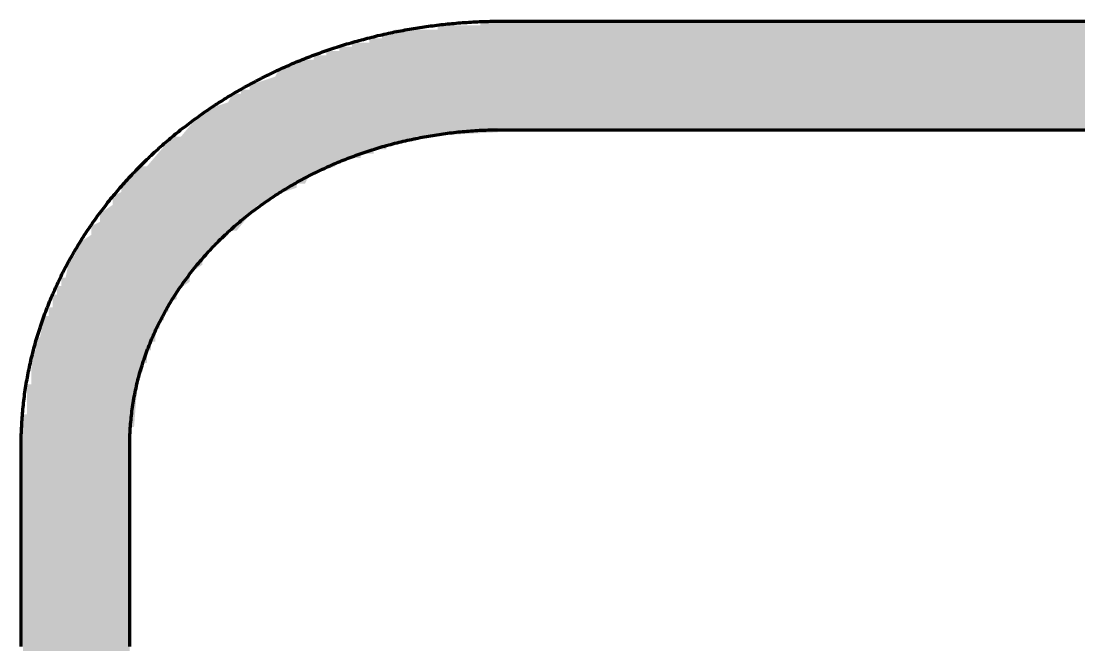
# Model space of a CAD drawing. Header units: millimetres. Extents: x 0 to 2382, y 0 to 420.
# Drawn here: x 2159.36 to 2184.09, y 330.4 to 345 of the extents above; entities that cross this region are included whole.
import ezdxf

# ---------------------------------------------------------------- set-up
doc = ezdxf.new("R2010")
doc.units = ezdxf.units.MM
doc.layers.add('01-VISIBLE', color=7, linetype='CONTINUOUS', lineweight=70)
doc.layers.add('13-GRAFICA', color=30, linetype='CONTINUOUS', lineweight=18)

msp = doc.modelspace()

# ---------------------------------------------------------------- hatches: boundary and pattern name
at = {"layer": '13-GRAFICA', "true_color": 0xb21820}
h = msp.add_hatch(color=7, dxfattribs=at)
h.dxf.hatch_style = 1
h.paths.add_polyline_path([(2159.4, 293.9), (2159.4, 335.8), (2159.5, 335.8), (2159.5, 336.5), (2159.6, 336.5), (2159.6, 337.3), (2159.7, 337.3), (2159.7, 337.6), (2159.8, 337.6), (2159.9, 338.1), (2160, 338.1), (2160, 338.3), (2160.1, 338.3), (2160.1, 338.6), (2160.2, 338.6), (2160.2, 338.8), (2160.3, 338.8), (2160.3, 339), (2160.4, 339), (2160.5, 339.5), (2160.6, 339.5), (2160.7, 339.8), (2161, 340), (2161, 340.2), (2161.2, 340.3), (2161.2, 340.5), (2161.5, 340.7), (2161.5, 340.9), (2161.7, 341), (2161.7, 341.2), (2161.8, 341.2), (2162.1, 341.6), (2162.3, 341.6), (2162.9, 342.3), (2163.1, 342.3), (2163.6, 342.9), (2164.2, 343.1), (2164.3, 343.3), (2164.5, 343.3), (2164.5, 343.4), (2164.7, 343.4), (2164.7, 343.5), (2165.3, 343.7), (2165.4, 343.9), (2165.6, 343.9), (2165.6, 344), (2165.8, 344), (2165.8, 344.1), (2166.2, 344.1), (2166.2, 344.2), (2166.5, 344.2), (2166.5, 344.3), (2166.8, 344.3), (2166.8, 344.4), (2167.1, 344.4), (2167.1, 344.5), (2167.5, 344.5), (2167.5, 344.6), (2167.8, 344.6), (2167.8, 344.7), (2168.1, 344.7), (2168.1, 344.8), (2169.1, 344.8), (2169.1, 344.9), (2170.1, 344.9), (2170.1, 345), (2185.9, 345), (2185.9, 344.9), (2187.9, 344.8), (2187.9, 344.7), (2188.2, 344.7), (2188.2, 344.6), (2188.5, 344.6), (2188.5, 344.5), (2188.9, 344.5), (2188.9, 344.4), (2189.2, 344.4), (2189.2, 344.3), (2189.5, 344.3), (2189.5, 344.2), (2189.8, 344.2), (2189.8, 344.1), (2190.2, 344.1), (2190.2, 344), (2190.6, 343.9), (2190.7, 343.7), (2190.9, 343.7), (2190.9, 343.6), (2191.1, 343.6), (2191.1, 343.5), (2191.7, 343.3), (2191.8, 343.1), (2192.4, 342.9), (2192.9, 342.3), (2193.1, 342.3), (2193.7, 341.6), (2193.9, 341.6), (2193.9, 341.5), (2194.3, 341.2), (2194.3, 341), (2194.5, 340.9), (2194.5, 340.7), (2194.8, 340.5), (2194.8, 340.3), (2195, 340.2), (2195, 340), (2195.1, 340), (2195.1, 339.9), (2195.3, 339.8), (2195.3, 339.6), (2195.5, 339.5), (2195.6, 339), (2195.7, 339), (2195.7, 338.8), (2195.8, 338.8), (2195.8, 338.6), (2195.9, 338.6), (2195.9, 338.3), (2196, 338.3), (2196.1, 337.8), (2196.2, 337.8), (2196.3, 337.3), (2196.4, 337.3), (2196.4, 336.5), (2196.5, 336.5), (2196.5, 335.8), (2196.6, 335.8), (2196.6, 293.9), (2196.4, 293.9), (2196.3, 293.7), (2196.1, 293.7), (2196, 293.5), (2195.8, 293.5), (2195.7, 293.3), (2195.5, 293.3), (2195.4, 293.1), (2195.2, 293.1), (2195.1, 292.9), (2194.9, 292.9), (2194.8, 292.7), (2194.6, 292.7), (2194.6, 292.6), (2194.4, 292.5), (2194.4, 286.5), (2194, 286.5), (2194, 293.1), (2194.1, 293.1), (2194.1, 335.5), (2194, 335.5), (2193.9, 336.8), (2193.8, 336.8), (2193.8, 337), (2193.7, 337), (2193.7, 337.3), (2193.6, 337.3), (2193.6, 337.5), (2193.5, 337.5), (2193.5, 337.8), (2193.4, 337.8), (2193.2, 338.4), (2193, 338.5), (2193, 338.7), (2192.9, 338.7), (2192.9, 338.8), (2192.7, 338.9), (2192.7, 339.1), (2192.4, 339.3), (2192.4, 339.5), (2192.3, 339.5), (2191.8, 340.1), (2191.6, 340.1), (2191.1, 340.7), (2190.9, 340.7), (2190.8, 340.9), (2190.6, 340.9), (2190.6, 341), (2190, 341.2), (2189.9, 341.4), (2189.7, 341.4), (2189.7, 341.5), (2189.5, 341.5), (2189.5, 341.6), (2189.3, 341.6), (2189.3, 341.7), (2189.1, 341.7), (2189.1, 341.8), (2188.7, 341.8), (2188.7, 341.9), (2188.4, 341.9), (2188.4, 342), (2188.1, 342), (2188.1, 342.1), (2187.7, 342.1), (2187.7, 342.2), (2187.4, 342.2), (2187.4, 342.3), (2185.5, 342.4), (2185.5, 342.5), (2170.5, 342.5), (2170.5, 342.4), (2168.6, 342.3), (2168.6, 342.2), (2167.9, 342.1), (2167.9, 342), (2167.6, 342), (2167.6, 341.9), (2167.3, 341.9), (2167.3, 341.8), (2166.9, 341.8), (2166.9, 341.7), (2166.7, 341.7), (2166.7, 341.6), (2166.1, 341.4), (2166, 341.2), (2165.8, 341.2), (2165.8, 341.1), (2165.2, 340.9), (2165.2, 340.8), (2164.9, 340.7), (2164.4, 340.1), (2164.2, 340.1), (2164.2, 340), (2163.6, 339.5), (2163.6, 339.3), (2163.3, 339.1), (2163.3, 338.9), (2163, 338.7), (2163, 338.5), (2162.8, 338.4), (2162.8, 338.2), (2162.7, 338.2), (2162.7, 338), (2162.6, 338), (2162.6, 337.8), (2162.5, 337.8), (2162.5, 337.5), (2162.4, 337.5), (2162.4, 337.3), (2162.3, 337.3), (2162.3, 337), (2162.2, 337), (2162.2, 336.8), (2162.1, 336.8), (2162, 335.5), (2161.9, 335.5), (2161.9, 293.1), (2162, 293.1), (2162, 286.5), (2161.6, 286.5), (2161.6, 292.5), (2161.5, 292.5), (2161.4, 292.7), (2161.2, 292.7), (2161.1, 292.9), (2160.9, 292.9), (2160.8, 293.1), (2160.6, 293.1), (2160.5, 293.3), (2160.3, 293.3), (2160.2, 293.5), (2160, 293.5), (2159.9, 293.7), (2159.7, 293.7), (2159.6, 293.9)])

# ---------------------------------------------------------------- linework, layer by layer
at = {"layer": '01-VISIBLE'}
for p, q in [((2170.63, 345), (2185.37, 345)), ((2170.63, 342.46), (2185.37, 342.46)), ((2159.36, 330.462), (2159.36, 335.07)), ((2161.9, 330.462), (2161.9, 335.07))]:
    msp.add_line(p, q, dxfattribs=at)
for points in [[(2159.36, 335.07), (2159.36, 335.12), (2159.361, 335.17), (2159.361, 335.22), (2159.362, 335.27), (2159.364, 335.32), (2159.365, 335.37), (2159.367, 335.42), (2159.369, 335.47), (2159.372, 335.52), (2159.374, 335.57), (2159.377, 335.62), (2159.381, 335.67), (2159.384, 335.72), (2159.388, 335.77), (2159.392, 335.82), (2159.397, 335.87), (2159.401, 335.919), (2159.406, 335.969), (2159.411, 336.019), (2159.417, 336.069), (2159.423, 336.118), (2159.429, 336.168), (2159.435, 336.218), (2159.442, 336.267), (2159.449, 336.317), (2159.456, 336.367), (2159.464, 336.416), (2159.472, 336.465), (2159.48, 336.515), (2159.488, 336.564), (2159.497, 336.614), (2159.506, 336.663), (2159.515, 336.712), (2159.524, 336.761), (2159.534, 336.81), (2159.544, 336.859), (2159.554, 336.908), (2159.565, 336.957), (2159.576, 337.006), (2159.587, 337.055), (2159.598, 337.104), (2159.61, 337.152), (2159.622, 337.201), (2159.634, 337.249), (2159.647, 337.298), (2159.66, 337.346), (2159.673, 337.395), (2159.686, 337.443), (2159.699, 337.491), (2159.713, 337.539), (2159.727, 337.587), (2159.742, 337.635), (2159.756, 337.683), (2159.771, 337.731), (2159.786, 337.779), (2159.802, 337.826), (2159.818, 337.874), (2159.834, 337.921), (2159.85, 337.968), (2159.866, 338.016), (2159.883, 338.063), (2159.9, 338.11), (2159.917, 338.157), (2159.935, 338.204), (2159.953, 338.251), (2159.971, 338.297), (2159.989, 338.344), (2160.007, 338.39), (2160.026, 338.437), (2160.045, 338.483), (2160.065, 338.529), (2160.084, 338.575), (2160.104, 338.621), (2160.124, 338.667), (2160.144, 338.713), (2160.165, 338.759), (2160.186, 338.804), (2160.207, 338.85), (2160.228, 338.895), (2160.249, 338.94), (2160.271, 338.985), (2160.293, 339.03), (2160.315, 339.075), (2160.338, 339.12), (2160.361, 339.164), (2160.384, 339.209), (2160.407, 339.253), (2160.43, 339.297), (2160.454, 339.342), (2160.478, 339.386), (2160.502, 339.429), (2160.526, 339.473), (2160.551, 339.517), (2160.576, 339.56), (2160.601, 339.604), (2160.626, 339.647), (2160.652, 339.69), (2160.677, 339.733), (2160.703, 339.776), (2160.729, 339.818), (2160.756, 339.861), (2160.782, 339.903), (2160.809, 339.945), (2160.836, 339.988), (2160.864, 340.029), (2160.891, 340.071), (2160.919, 340.113), (2160.947, 340.155), (2160.975, 340.196), (2161.003, 340.237), (2161.032, 340.278), (2161.061, 340.319), (2161.09, 340.36), (2161.119, 340.401), (2161.148, 340.441), (2161.178, 340.482), (2161.207, 340.522), (2161.237, 340.562), (2161.268, 340.602), (2161.298, 340.642), (2161.329, 340.681), (2161.36, 340.721), (2161.39, 340.76), (2161.422, 340.799), (2161.453, 340.838), (2161.485, 340.877), (2161.516, 340.916), (2161.548, 340.954), (2161.581, 340.993), (2161.613, 341.031), (2161.645, 341.069), (2161.678, 341.107), (2161.711, 341.144), (2161.744, 341.182), (2161.777, 341.219), (2161.811, 341.257), (2161.845, 341.294), (2161.878, 341.331), (2161.912, 341.367), (2161.947, 341.404), (2161.981, 341.44), (2162.015, 341.477), (2162.05, 341.513), (2162.085, 341.549), (2162.12, 341.584), (2162.155, 341.62), (2162.191, 341.655), (2162.226, 341.69), (2162.262, 341.726), (2162.298, 341.76), (2162.334, 341.795), (2162.37, 341.83), (2162.407, 341.864), (2162.443, 341.898), (2162.48, 341.932), (2162.517, 341.966), (2162.554, 342), (2162.591, 342.033), (2162.628, 342.067), (2162.666, 342.1), (2162.704, 342.133), (2162.741, 342.166), (2162.779, 342.198), (2162.818, 342.231), (2162.856, 342.263), (2162.894, 342.295), (2162.933, 342.327), (2162.972, 342.359), (2163.01, 342.39), (2163.049, 342.421), (2163.089, 342.453), (2163.128, 342.484), (2163.167, 342.514), (2163.207, 342.545), (2163.247, 342.576), (2163.286, 342.606), (2163.326, 342.636), (2163.367, 342.666), (2163.407, 342.696), (2163.447, 342.725), (2163.488, 342.755), (2163.528, 342.784), (2163.569, 342.813), (2163.61, 342.842), (2163.651, 342.87), (2163.692, 342.899), (2163.734, 342.927), (2163.775, 342.955), (2163.817, 342.983), (2163.858, 343.011), (2163.9, 343.038), (2163.942, 343.066), (2163.984, 343.093), (2164.026, 343.12), (2164.069, 343.146), (2164.111, 343.173), (2164.154, 343.199), (2164.196, 343.226), (2164.239, 343.252), (2164.282, 343.278), (2164.325, 343.303), (2164.368, 343.329), (2164.411, 343.354), (2164.454, 343.379), (2164.498, 343.404), (2164.541, 343.429), (2164.585, 343.453), (2164.629, 343.478), (2164.673, 343.502), (2164.717, 343.526), (2164.761, 343.549), (2164.805, 343.573), (2164.849, 343.596), (2164.893, 343.62), (2164.938, 343.643), (2164.982, 343.665), (2165.027, 343.688), (2165.072, 343.711), (2165.117, 343.733), (2165.162, 343.755), (2165.207, 343.777), (2165.252, 343.798), (2165.297, 343.82), (2165.342, 343.841), (2165.388, 343.862), (2165.433, 343.883), (2165.479, 343.904), (2165.524, 343.924), (2165.57, 343.945), (2165.616, 343.965), (2165.662, 343.985), (2165.708, 344.005), (2165.754, 344.024), (2165.8, 344.044), (2165.846, 344.063), (2165.893, 344.082), (2165.939, 344.101), (2165.985, 344.119), (2166.032, 344.138), (2166.079, 344.156), (2166.125, 344.174), (2166.172, 344.192), (2166.219, 344.209), (2166.266, 344.227), (2166.313, 344.244), (2166.36, 344.261), (2166.407, 344.278), (2166.454, 344.295), (2166.502, 344.311), (2166.549, 344.327), (2166.596, 344.343), (2166.644, 344.359), (2166.691, 344.375), (2166.739, 344.391), (2166.787, 344.406), (2166.834, 344.421), (2166.882, 344.436), (2166.93, 344.451), (2166.978, 344.465), (2167.026, 344.479), (2167.074, 344.494), (2167.122, 344.508), (2167.17, 344.521), (2167.218, 344.535), (2167.266, 344.548), (2167.315, 344.561), (2167.363, 344.574), (2167.411, 344.587), (2167.46, 344.6), (2167.508, 344.612), (2167.557, 344.624), (2167.606, 344.636), (2167.654, 344.648), (2167.703, 344.66), (2167.752, 344.671), (2167.8, 344.683), (2167.849, 344.694), (2167.898, 344.704), (2167.947, 344.715), (2167.996, 344.726), (2168.045, 344.736), (2168.094, 344.746), (2168.143, 344.756), (2168.192, 344.765), (2168.241, 344.775), (2168.291, 344.784), (2168.34, 344.793), (2168.389, 344.802), (2168.438, 344.811), (2168.488, 344.819), (2168.537, 344.828), (2168.586, 344.836), (2168.636, 344.844), (2168.685, 344.851), (2168.735, 344.859), (2168.784, 344.866), (2168.834, 344.873), (2168.883, 344.88), (2168.933, 344.887), (2168.983, 344.894), (2169.032, 344.9), (2169.082, 344.906), (2169.132, 344.912), (2169.181, 344.918), (2169.231, 344.923), (2169.281, 344.929), (2169.331, 344.934), (2169.381, 344.939), (2169.43, 344.944), (2169.48, 344.948), (2169.53, 344.953), (2169.58, 344.957), (2169.63, 344.961), (2169.68, 344.965), (2169.73, 344.968), (2169.78, 344.972), (2169.83, 344.975), (2169.88, 344.978), (2169.93, 344.981), (2169.98, 344.983), (2170.03, 344.986), (2170.08, 344.988), (2170.13, 344.99), (2170.18, 344.992), (2170.23, 344.994), (2170.28, 344.995), (2170.33, 344.996), (2170.38, 344.998), (2170.43, 344.998), (2170.48, 344.999), (2170.53, 345), (2170.58, 345), (2170.63, 345)], [(2161.9, 335.07), (2161.9, 335.12), (2161.901, 335.17), (2161.902, 335.22), (2161.903, 335.27), (2161.905, 335.32), (2161.907, 335.37), (2161.91, 335.42), (2161.913, 335.47), (2161.916, 335.52), (2161.92, 335.57), (2161.924, 335.62), (2161.929, 335.67), (2161.934, 335.72), (2161.939, 335.77), (2161.945, 335.82), (2161.951, 335.869), (2161.958, 335.919), (2161.965, 335.969), (2161.973, 336.018), (2161.98, 336.068), (2161.988, 336.117), (2161.997, 336.167), (2162.006, 336.216), (2162.015, 336.265), (2162.025, 336.314), (2162.035, 336.363), (2162.046, 336.412), (2162.057, 336.461), (2162.068, 336.51), (2162.08, 336.559), (2162.092, 336.608), (2162.104, 336.656), (2162.117, 336.705), (2162.13, 336.753), (2162.144, 336.801), (2162.158, 336.849), (2162.172, 336.897), (2162.187, 336.945), (2162.202, 336.993), (2162.217, 337.041), (2162.233, 337.088), (2162.249, 337.136), (2162.266, 337.183), (2162.283, 337.23), (2162.3, 337.277), (2162.318, 337.324), (2162.336, 337.371), (2162.354, 337.418), (2162.373, 337.464), (2162.392, 337.51), (2162.411, 337.557), (2162.431, 337.603), (2162.451, 337.649), (2162.471, 337.694), (2162.492, 337.74), (2162.513, 337.786), (2162.534, 337.831), (2162.556, 337.876), (2162.578, 337.921), (2162.601, 337.966), (2162.623, 338.01), (2162.647, 338.055), (2162.67, 338.099), (2162.694, 338.143), (2162.718, 338.187), (2162.742, 338.231), (2162.767, 338.275), (2162.792, 338.318), (2162.817, 338.362), (2162.843, 338.405), (2162.868, 338.448), (2162.895, 338.49), (2162.921, 338.533), (2162.948, 338.575), (2162.975, 338.617), (2163.002, 338.659), (2163.03, 338.701), (2163.058, 338.743), (2163.086, 338.784), (2163.115, 338.825), (2163.144, 338.866), (2163.173, 338.907), (2163.202, 338.948), (2163.232, 338.988), (2163.262, 339.028), (2163.292, 339.068), (2163.323, 339.108), (2163.353, 339.147), (2163.385, 339.187), (2163.416, 339.226), (2163.447, 339.265), (2163.479, 339.304), (2163.511, 339.342), (2163.544, 339.38), (2163.576, 339.418), (2163.609, 339.456), (2163.642, 339.494), (2163.675, 339.531), (2163.709, 339.569), (2163.743, 339.606), (2163.777, 339.642), (2163.811, 339.679), (2163.846, 339.715), (2163.88, 339.751), (2163.915, 339.787), (2163.951, 339.823), (2163.986, 339.858), (2164.022, 339.894), (2164.058, 339.929), (2164.094, 339.963), (2164.13, 339.998), (2164.166, 340.032), (2164.203, 340.066), (2164.24, 340.1), (2164.277, 340.134), (2164.315, 340.167), (2164.352, 340.2), (2164.39, 340.233), (2164.428, 340.266), (2164.466, 340.298), (2164.505, 340.331), (2164.543, 340.363), (2164.582, 340.394), (2164.621, 340.426), (2164.66, 340.457), (2164.699, 340.488), (2164.739, 340.519), (2164.779, 340.55), (2164.819, 340.58), (2164.859, 340.61), (2164.899, 340.64), (2164.939, 340.67), (2164.98, 340.699), (2165.021, 340.728), (2165.062, 340.757), (2165.103, 340.786), (2165.144, 340.814), (2165.185, 340.842), (2165.227, 340.87), (2165.269, 340.898), (2165.311, 340.926), (2165.353, 340.953), (2165.395, 340.98), (2165.437, 341.007), (2165.48, 341.033), (2165.522, 341.059), (2165.565, 341.085), (2165.608, 341.111), (2165.651, 341.137), (2165.695, 341.162), (2165.738, 341.187), (2165.782, 341.212), (2165.825, 341.237), (2165.869, 341.261), (2165.913, 341.285), (2165.957, 341.309), (2166.001, 341.332), (2166.046, 341.356), (2166.09, 341.379), (2166.135, 341.402), (2166.179, 341.424), (2166.224, 341.447), (2166.269, 341.469), (2166.314, 341.491), (2166.359, 341.513), (2166.405, 341.534), (2166.45, 341.555), (2166.496, 341.576), (2166.541, 341.597), (2166.587, 341.617), (2166.633, 341.637), (2166.679, 341.657), (2166.725, 341.677), (2166.771, 341.697), (2166.818, 341.716), (2166.864, 341.735), (2166.91, 341.753), (2166.957, 341.772), (2167.004, 341.79), (2167.05, 341.808), (2167.097, 341.826), (2167.144, 341.843), (2167.191, 341.861), (2167.238, 341.878), (2167.286, 341.894), (2167.333, 341.911), (2167.38, 341.927), (2167.428, 341.943), (2167.475, 341.959), (2167.523, 341.975), (2167.571, 341.99), (2167.619, 342.005), (2167.667, 342.02), (2167.714, 342.034), (2167.762, 342.049), (2167.811, 342.063), (2167.859, 342.077), (2167.907, 342.09), (2167.955, 342.103), (2168.004, 342.117), (2168.052, 342.129), (2168.101, 342.142), (2168.149, 342.154), (2168.198, 342.166), (2168.247, 342.178), (2168.295, 342.19), (2168.344, 342.201), (2168.393, 342.212), (2168.442, 342.223), (2168.491, 342.234), (2168.54, 342.244), (2168.589, 342.255), (2168.638, 342.264), (2168.687, 342.274), (2168.737, 342.283), (2168.786, 342.293), (2168.835, 342.302), (2168.884, 342.31), (2168.934, 342.319), (2168.983, 342.327), (2169.033, 342.335), (2169.082, 342.343), (2169.132, 342.35), (2169.181, 342.357), (2169.231, 342.364), (2169.281, 342.371), (2169.33, 342.377), (2169.38, 342.384), (2169.43, 342.39), (2169.48, 342.395), (2169.53, 342.401), (2169.579, 342.406), (2169.629, 342.411), (2169.679, 342.416), (2169.729, 342.42), (2169.779, 342.425), (2169.829, 342.429), (2169.879, 342.433), (2169.929, 342.436), (2169.979, 342.439), (2170.029, 342.442), (2170.079, 342.445), (2170.129, 342.448), (2170.179, 342.45), (2170.229, 342.452), (2170.279, 342.454), (2170.329, 342.456), (2170.379, 342.457), (2170.43, 342.458), (2170.48, 342.459), (2170.53, 342.46), (2170.58, 342.46), (2170.63, 342.46)], [(2159.36, 330.362), (2159.36, 330.412), (2159.36, 330.462)], [(2161.9, 330.362), (2161.9, 330.412), (2161.9, 330.462)]]:
    msp.add_lwpolyline(points, dxfattribs=at)

doc.saveas('drawing.dxf')
